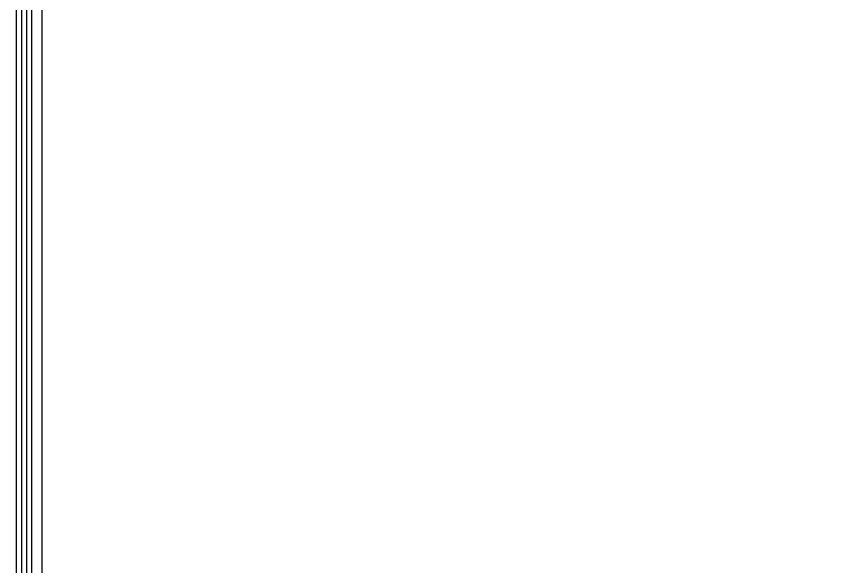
# Model space of a CAD drawing. Header units: inches. Extents: x -279 to 561, y -345 to 342.
# Drawn here: x -278.57 to -246.83, y 29.58 to 51.01 of the extents above; entities that cross this region are included whole.
import ezdxf

# ---------------------------------------------------------------- set-up
doc = ezdxf.new("R2010")
doc.units = ezdxf.units.IN
doc.header["$LTSCALE"] = 0.5
doc.header["$MEASUREMENT"] = 0

msp = doc.modelspace()

# ---------------------------------------------------------------- linework, layer by layer
for points in [[(-118.38, 117.42), (-278.574, 117.42), (-278.574, -10.681), (-118.38, -10.681)], [(-118.576, 117.225), (-278.378, 117.225), (-278.378, -10.485), (-118.576, -10.485)], [(-118.771, 117.029), (-278.182, 117.029), (-278.182, -10.289), (-118.771, -10.289)], [(-118.967, 116.833), (-277.987, 116.833), (-277.987, -10.094), (-118.967, -10.094)], [(-119.371, 116.429), (-277.583, 116.429), (-277.583, -9.69), (-119.371, -9.69)]]:
    msp.add_lwpolyline(points, close=True)

doc.saveas('drawing.dxf')
